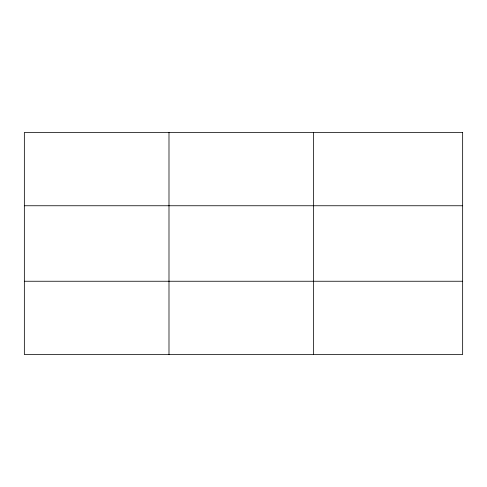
<?xml version="1.0" encoding="UTF-8"?>
<svg xmlns="http://www.w3.org/2000/svg" width="487" height="487" viewBox="0 0 487 487"><rect width="100%" height="100%" fill="white"/><g stroke="black" fill="none" stroke-linecap="round" stroke-linejoin="round"><path stroke-width="0.73" d="M168.989 132.464L168.989 354.536M313.628 132.464L313.628 354.536M24.35 205.751L462.65 205.751M24.35 281.249L462.65 281.249M462.65 132.464L462.65 354.536L24.35 354.536L24.35 132.464L462.65 132.464"/></g></svg>
